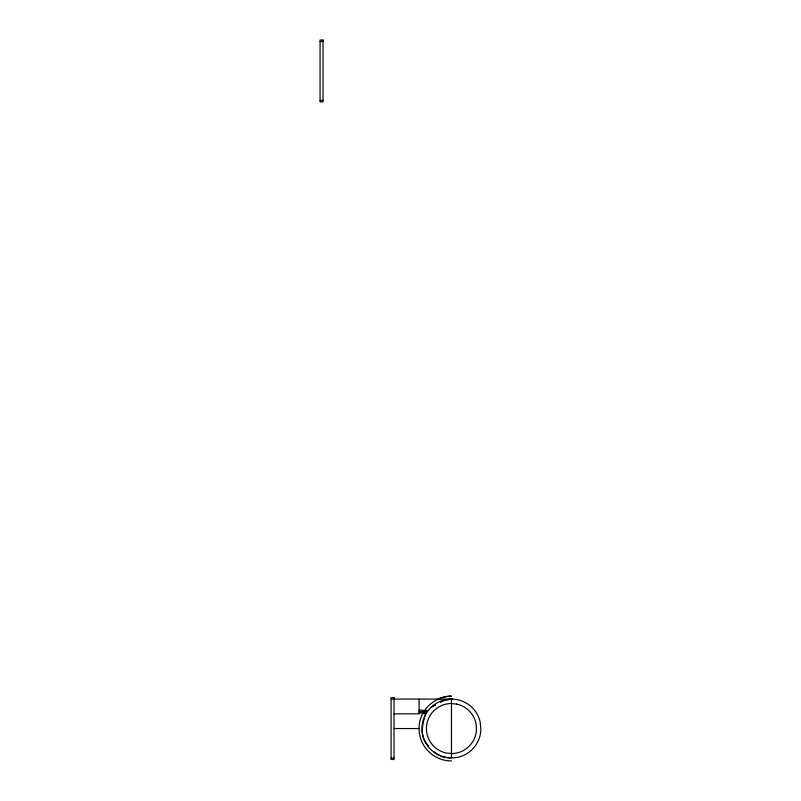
<?xml version="1.0" encoding="UTF-8"?>
<svg xmlns="http://www.w3.org/2000/svg" width="801" height="801" viewBox="0 0 801 801"><rect width="100%" height="100%" fill="white"/><g stroke="black" fill="none" stroke-linecap="round" stroke-linejoin="round"><path stroke-width="1.2" d="M426.583 710.147C423.499 721.651 417.661 736.019 428.705 745.881M435.444 704.85L431.308 707.063L435.544 704.84M440.61 702.077L444.745 699.864L452.405 699.103A29.457 29.457 0 0 1 480.149 721.831L480.91 729.481A29.457 29.457 0 0 1 458.182 757.225C450.082 758.637 440.46 757.776 434.322 751.869M440.84 702.056L445.076 699.824M428.545 710.397L419.063 712.84L426.432 713.01L419.063 711.668L426.432 713.01M444.976 699.834L452.405 699.103L444.745 699.864A29.457 29.457 0 0 0 450.522 757.986M320.08 41.522L323.023 41.522M320.08 100.435L323.023 100.435M391.078 699.093L451.464 699.093L451.464 757.896M419.063 710.147L422.828 710.147L426.583 712.84M394.022 713.831L419.063 713.831L419.063 699.103M394.022 728.55L419.063 728.55M391.078 758.006L394.022 758.006M451.464 760.95A32.4 32.4 0 0 1 423.399 712.349C429.276 702.557 440.059 696.339 451.464 696.139A32.4 32.4 0 0 0 437.396 699.353M323.023 40.05L320.08 40.05L320.08 101.907L323.023 101.907L323.023 40.05M394.022 697.621L391.078 697.621L391.078 759.478L394.022 759.478L394.022 697.621M456.71 704.069L450.202 703.538A25.041 25.041 0 0 0 446.217 753.03L452.725 753.551A25.041 25.041 0 0 0 456.71 704.069"/></g></svg>
